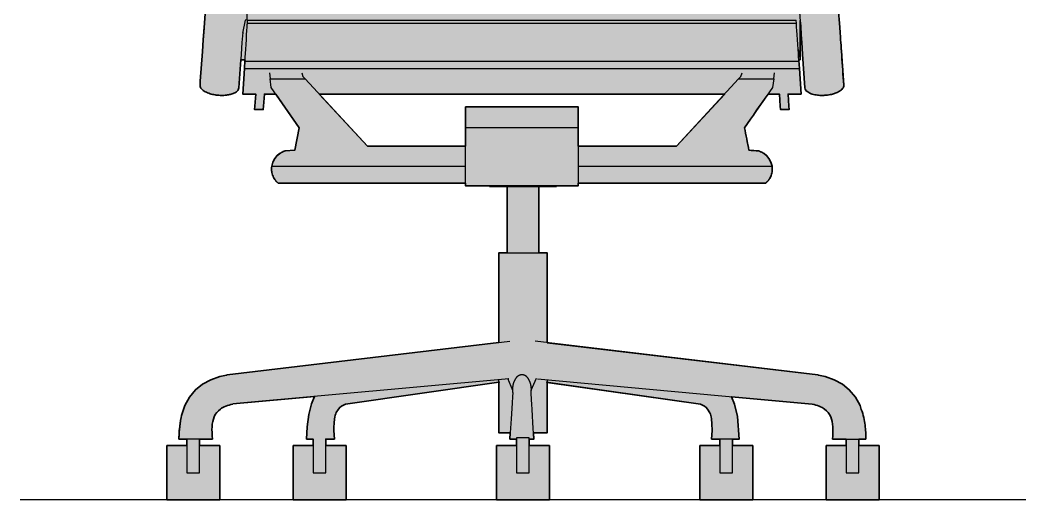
# Model space of a CAD drawing. Header units: millimetres. Extents: x 0 to 2114, y 0 to 2318.
# Drawn here: x 0 to 942, y 1303 to 1752 of the extents above; entities that cross this region are included whole.
import ezdxf

# ---------------------------------------------------------------- set-up
doc = ezdxf.new("R2010")
doc.units = ezdxf.units.MM
doc.layers.add('Blocks', color=7, linetype='Continuous')
doc.layers.add('Blocks$Fill', color=7, linetype='Continuous', true_color=0xffffff)
for name, color, linetype, lineweight, true_color in [('Blocks$Inner', 7, 'Continuous', 25, 0x007f00), ('Blocks$Outline', 7, 'Continuous', 35, 0xff3f3f), ('Groud', 7, 'Continuous', 25, 0x243775)]:
    doc.layers.add(name, color=color, linetype=linetype, lineweight=lineweight, true_color=true_color)

# ---------------------------------------------------------------- blocks, each defined once
blk = doc.blocks.new('Eames Soft Pad Office Chair Front')
at = {"layer": 'Blocks$Fill'}
h = blk.add_hatch(color=256, dxfattribs=at)
h.paths.add_polyline_path([(522.79, 296.14), (522.79, 293.69), (485.86, 293.69), (485.86, 230.98), (493.8, 230.98), (493.8, 146.98), (747.26, 116.96), (747.27, 116.96), (747.29, 116.95), (747.31, 116.95), (747.33, 116.95), (747.35, 116.94), (747.36, 116.94), (747.38, 116.93), (747.4, 116.93), (747.42, 116.92), (747.44, 116.91), (747.45, 116.9), (747.47, 116.9), (747.49, 116.89), (747.51, 116.88), (747.53, 116.87), (747.55, 116.86), (747.56, 116.85), (747.58, 116.83), (747.6, 116.82), (747.62, 116.81), (747.64, 116.79), (747.65, 116.78), (747.67, 116.77), (747.69, 116.75), (747.71, 116.73), (747.73, 116.72), (747.75, 116.7), (747.76, 116.68), (747.8, 116.64), (747.84, 116.6), (754.07, 115.4), (762.66, 112.43), (770.3, 108.22), (776.84, 102.89), (782.47, 96.18), (786.89, 88.27), (788.06, 84.49), (788.41, 83.53), (788.74, 82.58), (789.05, 81.64), (789.34, 80.69), (789.87, 78.83), (790.33, 76.98), (790.73, 75.17), (791.07, 73.38), (791.35, 71.61), (791.6, 69.88), (791.8, 68.17), (791.97, 66.48), (792.21, 63.18), (792.35, 59.96), (792.41, 56.82), (791.26, 56.82), (785.74, 56.82), (785.74, 50.8), (804.79, 50.8), (804.79, 25.4), (804.79, 0), (755.19, 0), (755.19, 25.4), (755.19, 50.8), (773.83, 50.8), (773.83, 56.82), (770.8, 56.82), (761.07, 56.82), (761.3, 59.92), (761.44, 62.89), (761.47, 64.32), (761.47, 65.72), (761.44, 67.08), (761.38, 68.41), (761.28, 69.7), (761.14, 70.95), (761.06, 71.56), (760.97, 72.17), (760.86, 72.76), (760.75, 73.35), (760.62, 73.93), (760.48, 74.5), (760.33, 75.06), (760.17, 75.61), (759.99, 76.16), (759.8, 76.7), (759.6, 77.23), (759.38, 77.75), (759.15, 78.26), (758.9, 78.77), (758.64, 79.27), (758.36, 79.76), (758.07, 80.24), (757.76, 80.72), (757.43, 81.18), (757.08, 81.64), (756.9, 81.87), (756.71, 82.09), (756.52, 82.31), (756.33, 82.53), (756.13, 82.75), (755.92, 82.96), (755.71, 83.17), (755.49, 83.38), (755.27, 83.59), (755.04, 83.8), (754.57, 84.2), (754.08, 84.59), (753.57, 84.98), (753.03, 85.35), (752.46, 85.72), (751.88, 86.07), (751.26, 86.42), (750.63, 86.75), (749.97, 87.07), (749.28, 87.38), (748.57, 87.68), (747.83, 87.96), (747.07, 88.23), (746.28, 88.49), (745.46, 88.73), (744.62, 88.96), (743.75, 89.18), (742.86, 89.38), (741.93, 89.57), (666.37, 96.48), (669.36, 89.6), (672.19, 78.1), (673.79, 56.82), (673.54, 56.82), (667.37, 56.82), (667.37, 50.8), (686.42, 50.8), (686.42, 25.4), (686.42, 0), (636.83, 0), (636.83, 25.4), (636.83, 50.8), (655.46, 50.8), (655.46, 56.82), (647.75, 56.82), (648.22, 64.74), (648.18, 71.09), (647.71, 75.83), (647.37, 77.64), (646.66, 80.22), (646.27, 81.29), (646.17, 81.5), (644.12, 84.98), (643.96, 85.17), (643.8, 85.35), (643.64, 85.54), (643.48, 85.72), (643.31, 85.9), (643.13, 86.07), (642.96, 86.25), (642.78, 86.42), (642.59, 86.58), (642.41, 86.75), (642.21, 86.91), (642.02, 87.07), (641.82, 87.23), (641.61, 87.38), (641.41, 87.53), (641.2, 87.68), (640.98, 87.82), (640.76, 87.96), (640.54, 88.1), (640.31, 88.23), (640.08, 88.36), (639.84, 88.49), (639.6, 88.61), (639.36, 88.73), (639.11, 88.85), (638.86, 88.96), (638.6, 89.07), (638.34, 89.18), (638.08, 89.28), (637.81, 89.38), (637.26, 89.57), (493.8, 109.88), (493.8, 62.71), (481, 62.71), (481.39, 56.82), (481.2, 56.82), (476.87, 56.82), (476.87, 50.8), (495.92, 50.8), (495.92, 25.4), (495.92, 0), (446.33, 0), (446.33, 25.4), (446.33, 50.8), (464.96, 50.8), (464.96, 56.82), (463.75, 56.82), (458.81, 56.82), (459.2, 62.65), (459.2, 62.71), (448.45, 62.71), (448.45, 110), (304.98, 89.57), (304.43, 89.38), (304.17, 89.28), (303.9, 89.18), (303.64, 89.07), (303.39, 88.96), (303.13, 88.85), (302.89, 88.73), (302.64, 88.61), (302.4, 88.49), (302.17, 88.36), (301.94, 88.23), (301.71, 88.1), (301.49, 87.96), (301.27, 87.82), (301.05, 87.68), (300.84, 87.53), (300.63, 87.38), (300.43, 87.23), (300.23, 87.07), (300.03, 86.91), (299.84, 86.75), (299.65, 86.58), (299.47, 86.42), (299.29, 86.25), (299.11, 86.07), (298.94, 85.9), (298.77, 85.72), (298.6, 85.54), (298.44, 85.35), (298.28, 85.17), (298.13, 84.98), (296.16, 81.72), (295.67, 80.48), (295.23, 79.08), (294.85, 77.5), (294.53, 75.76), (294.11, 71.85), (293.98, 67.98), (294.03, 64.74), (294.5, 56.82), (286.37, 56.82), (286.37, 50.8), (305.42, 50.8), (305.42, 25.4), (305.42, 0), (255.83, 0), (255.83, 25.4), (255.83, 50.8), (274.46, 50.8), (274.46, 56.82), (272.12, 56.82), (268.45, 56.82), (268.89, 68.17), (270.37, 79.87), (272.92, 89.71), (275.92, 96.67), (199.32, 89.71), (199.29, 89.57), (198.37, 89.38), (197.47, 89.18), (196.6, 88.96), (195.76, 88.73), (194.94, 88.49), (194.15, 88.23), (193.39, 87.96), (192.65, 87.68), (191.94, 87.38), (191.26, 87.07), (190.59, 86.75), (189.96, 86.42), (189.35, 86.07), (188.76, 85.72), (188.2, 85.35), (187.66, 84.98), (187.14, 84.59), (186.65, 84.2), (186.18, 83.8), (185.95, 83.59), (185.73, 83.38), (185.51, 83.17), (185.3, 82.96), (185.09, 82.75), (184.89, 82.53), (184.7, 82.31), (184.51, 82.09), (184.32, 81.87), (184.14, 81.64), (183.79, 81.18), (183.46, 80.72), (183.15, 80.24), (182.86, 79.76), (182.58, 79.27), (182.32, 78.77), (182.07, 78.26), (181.84, 77.75), (181.62, 77.23), (181.42, 76.7), (181.23, 76.16), (181.05, 75.61), (180.89, 75.06), (180.74, 74.5), (180.6, 73.93), (180.47, 73.35), (180.36, 72.76), (180.25, 72.17), (180.16, 71.56), (180.08, 70.95), (179.94, 69.7), (179.84, 68.41), (179.78, 67.08), (179.75, 65.72), (179.75, 64.32), (179.78, 62.89), (179.92, 59.92), (180.15, 56.82), (178.97, 56.82), (170.42, 56.82), (168, 56.82), (168, 50.8), (187.05, 50.8), (187.05, 25.4), (187.05, 0), (137.46, 0), (137.46, 25.4), (137.46, 50.8), (156.1, 50.8), (156.1, 56.82), (153.88, 56.82), (148.81, 56.82), (148.91, 60.94), (149.04, 63.68), (149.25, 66.48), (149.52, 69.02), (149.87, 71.61), (150.08, 72.93), (150.32, 74.27), (150.59, 75.62), (150.91, 77.07), (151.13, 78.83), (154.33, 88.27), (158.75, 96.18), (164.38, 102.89), (170.92, 108.22), (178.56, 112.43), (187.15, 115.4), (193.39, 116.6), (193.42, 116.64), (193.46, 116.68), (193.48, 116.7), (193.49, 116.72), (193.51, 116.73), (193.53, 116.75), (193.55, 116.77), (193.57, 116.78), (193.58, 116.79), (193.6, 116.81), (193.62, 116.82), (193.64, 116.83), (193.66, 116.85), (193.68, 116.86), (193.69, 116.87), (193.71, 116.88), (193.73, 116.89), (193.75, 116.9), (193.77, 116.9), (193.79, 116.91), (193.8, 116.92), (193.82, 116.93), (193.84, 116.93), (193.86, 116.94), (193.88, 116.94), (193.89, 116.95), (193.91, 116.95), (193.93, 116.95), (193.95, 116.96), (193.97, 116.96), (448.45, 147.11), (448.45, 230.98), (456.39, 230.98), (456.39, 293.69), (417.41, 293.69), (417.41, 296.14), (241.79, 296.14), (240.48, 297.41), (240.39, 297.51), (239.97, 297.96), (239.7, 298.27), (239.43, 298.61), (239.14, 298.97), (238.86, 299.35), (238.57, 299.76), (238.28, 300.2), (238, 300.66), (237.73, 301.14), (237.46, 301.64), (237.21, 302.16), (236.96, 302.7), (236.85, 302.98), (236.73, 303.26), (236.62, 303.55), (236.52, 303.85), (236.42, 304.15), (236.32, 304.46), (236.23, 304.77), (236.14, 305.08), (236.06, 305.4), (235.98, 305.73), (235.91, 306.05), (235.85, 306.39), (235.79, 306.72), (235.74, 307.06), (235.69, 307.4), (235.65, 307.75), (235.62, 308.1), (235.59, 308.45), (235.57, 308.81), (235.56, 309.16), (235.56, 309.53), (235.56, 309.89), (235.57, 310.26), (235.59, 310.63), (235.62, 311.01), (235.65, 311.38), (235.7, 311.76), (235.75, 312.14), (236.8, 316.02), (238.68, 319.51), (239.9, 320.99), (240.84, 322.07), (241.18, 322.35), (241.38, 322.57), (241.89, 322.93), (243.11, 323.93), (243.5, 324.2), (243.91, 324.45), (243.91, 324.45), (243.91, 324.45), (243.91, 324.45), (243.91, 324.45), (243.91, 324.45), (243.91, 324.45), (243.91, 324.45), (243.91, 324.45), (243.91, 324.45), (243.91, 324.45), (243.91, 324.45), (243.91, 324.45), (243.91, 324.45), (243.91, 324.45), (243.91, 324.45), (243.91, 324.45), (243.91, 324.45), (243.91, 324.45), (243.91, 324.45), (243.91, 324.45), (243.91, 324.45), (243.91, 324.45), (243.91, 324.45), (243.91, 324.45), (243.91, 324.45), (243.91, 324.45), (243.91, 324.45), (243.91, 324.45), (243.91, 324.45), (243.91, 324.45), (243.91, 324.45), (243.91, 324.45), (243.91, 324.45), (243.91, 324.45), (243.91, 324.45), (243.91, 324.45), (243.91, 324.45), (243.91, 324.45), (244.12, 324.57), (244.39, 324.73), (244.75, 324.93), (245.15, 325.14), (245.63, 325.37), (246.07, 325.57), (246.53, 325.76), (246.98, 325.94), (247.45, 326.1), (247.92, 326.25), (248.4, 326.39), (257.44, 327.18), (261.53, 348.18), (239.46, 379.69), (228.86, 379.69), (228.02, 368.32), (227.79, 365.16), (219.72, 365.16), (219.93, 368.32), (220.69, 379.69), (208.62, 379.69), (210.18, 403.69), (210.71, 411.75), (206.73, 411.74), (204.89, 385.41), (204.88, 385.3), (204.87, 385.19), (204.85, 385.08), (204.83, 384.97), (204.81, 384.86), (204.78, 384.76), (204.76, 384.65), (204.73, 384.55), (204.69, 384.44), (204.65, 384.34), (204.62, 384.24), (204.57, 384.14), (204.53, 384.04), (204.48, 383.94), (204.43, 383.85), (204.38, 383.75), (204.33, 383.65), (204.27, 383.56), (204.21, 383.47), (204.15, 383.38), (204.09, 383.29), (204.02, 383.2), (203.96, 383.11), (203.89, 383.02), (203.82, 382.94), (203.74, 382.85), (203.67, 382.77), (203.59, 382.68), (203.44, 382.52), (203.27, 382.36), (203.1, 382.21), (202.93, 382.06), (202.75, 381.91), (202.57, 381.77), (202.38, 381.64), (202.19, 381.51), (202, 381.38), (201.81, 381.26), (201.62, 381.14), (201.42, 381.03), (201.23, 380.92), (201.03, 380.82), (200.64, 380.62), (200.25, 380.44), (199.85, 380.27), (199.44, 380.1), (199.04, 379.95), (198.62, 379.81), (198.19, 379.67), (197.76, 379.54), (197.32, 379.42), (196.88, 379.3), (196.01, 379.1), (195.14, 378.93), (194.26, 378.78), (193.38, 378.67), (192.18, 378.54), (190.97, 378.46), (189.77, 378.41), (188.56, 378.41), (187.35, 378.44), (186.14, 378.5), (184.94, 378.61), (183.75, 378.74), (182.58, 378.91), (181.42, 379.12), (180.26, 379.36), (179.09, 379.65), (178.51, 379.81), (177.92, 379.98), (177.33, 380.17), (176.75, 380.37), (176.16, 380.58), (175.59, 380.81), (175.02, 381.05), (174.47, 381.3), (173.93, 381.56), (173.41, 381.83), (172.9, 382.11), (172.41, 382.41), (172.16, 382.57), (171.92, 382.73), (171.68, 382.9), (171.45, 383.08), (171.21, 383.26), (170.99, 383.44), (170.76, 383.64), (170.54, 383.84), (170.32, 384.05), (170.11, 384.27), (170.01, 384.39), (169.91, 384.5), (169.81, 384.61), (169.71, 384.73), (169.62, 384.85), (169.53, 384.97), (169.44, 385.09), (169.36, 385.21), (169.28, 385.34), (169.2, 385.46), (169.13, 385.59), (169.06, 385.72), (169, 385.85), (168.93, 385.98), (168.88, 386.12), (168.82, 386.25), (168.77, 386.39), (168.73, 386.52), (168.69, 386.66), (168.65, 386.8), (168.64, 386.87), (168.62, 386.94), (168.61, 387.01), (168.6, 387.08), (168.59, 387.15), (168.58, 387.22), (168.57, 387.29), (168.56, 387.37), (168.56, 387.44), (168.55, 387.51), (168.55, 387.58), (168.55, 387.66), (168.55, 387.73), (168.55, 387.8), (168.55, 387.88), (168.56, 387.95), (168.82, 391.71), (184.74, 619.31), (184.74, 619.32), (184.74, 619.33), (184.74, 619.33), (184.74, 619.33), (184.74, 619.33), (184.74, 619.33), (184.74, 619.33), (184.74, 619.33), (184.74, 619.33), (186.06, 638.22), (186.81, 649.02), (186.81, 664.73), (186.81, 664.83), (186.82, 664.93), (186.82, 665.03), (186.83, 665.12), (186.84, 665.23), (186.86, 665.33), (186.88, 665.43), (186.9, 665.53), (186.92, 665.63), (186.95, 665.73), (186.98, 665.84), (187.01, 665.94), (187.04, 666.04), (187.08, 666.14), (187.12, 666.24), (187.17, 666.34), (187.22, 666.44), (187.27, 666.54), (187.32, 666.64), (187.38, 666.73), (187.44, 666.83), (187.5, 666.92), (187.57, 667.01), (187.64, 667.1), (187.71, 667.19), (187.79, 667.27), (187.86, 667.36), (187.94, 667.44), (188.02, 667.52), (188.11, 667.59), (188.19, 667.67), (188.28, 667.74), (188.78, 668.11), (189.28, 668.47), (189.79, 668.81), (190.3, 669.15), (190.82, 669.47), (191.35, 669.78), (191.88, 670.08), (192.42, 670.37), (192.96, 670.64), (193.5, 670.9), (194.05, 671.15), (194.6, 671.39), (195.15, 671.61), (195.71, 671.83), (196.26, 672.03), (196.82, 672.21), (197.38, 672.39), (197.94, 672.55), (198.5, 672.7), (199.06, 672.84), (199.62, 672.96), (200.18, 673.08), (200.74, 673.18), (201.29, 673.27), (201.85, 673.35), (202.4, 673.42), (202.95, 673.48), (203.5, 673.52), (204.04, 673.56), (204.58, 673.58), (205.12, 673.6), (205.65, 673.6), (206.19, 673.6), (206.74, 673.58), (207.29, 673.56), (207.84, 673.52), (208.4, 673.47), (208.96, 673.41), (209.52, 673.34), (210.09, 673.26), (210.66, 673.16), (211.22, 673.06), (211.79, 672.94), (212.36, 672.81), (212.93, 672.66), (213.51, 672.51), (214.08, 672.34), (214.65, 672.16), (215.21, 671.96), (215.78, 671.75), (216.35, 671.53), (216.91, 671.3), (217.47, 671.05), (218.03, 670.79), (218.58, 670.52), (219.13, 670.24), (219.67, 669.94), (220.21, 669.63), (220.74, 669.31), (221.27, 668.97), (221.79, 668.62), (222.31, 668.26), (222.81, 667.89), (223.31, 667.51), (223.39, 667.44), (223.46, 667.36), (223.53, 667.29), (223.6, 667.21), (223.66, 667.13), (223.72, 667.05), (223.79, 666.97), (223.84, 666.89), (223.9, 666.8), (223.95, 666.72), (224.01, 666.63), (224.06, 666.54), (224.1, 666.46), (224.15, 666.37), (224.19, 666.28), (224.23, 666.19), (224.26, 666.09), (224.3, 666), (224.33, 665.91), (224.36, 665.82), (224.38, 665.73), (224.41, 665.63), (224.43, 665.54), (224.45, 665.45), (224.46, 665.36), (224.48, 665.27), (224.49, 665.18), (224.5, 665.09), (224.51, 665), (224.51, 664.91), (224.51, 664.82), (224.52, 664.73), (224.52, 637.75), (224.51, 637.64), (224.51, 637.54), (224.5, 637.47), (224.5, 637.41), (224.49, 637.35), (224.48, 637.28), (224.47, 637.22), (224.45, 637.16), (224.43, 637.09), (224.41, 637.03), (224.39, 636.96), (224.37, 636.9), (224.34, 636.84), (224.32, 636.81), (224.31, 636.78), (224.29, 636.75), (224.28, 636.71), (224.26, 636.68), (224.24, 636.65), (224.23, 636.62), (224.21, 636.59), (224.19, 636.56), (224.17, 636.53), (224.15, 636.51), (224.13, 636.48), (224.11, 636.45), (224.08, 636.42), (224.06, 636.39), (224.04, 636.37), (224.02, 636.34), (223.99, 636.31), (223.97, 636.29), (223.94, 636.26), (223.92, 636.24), (223.89, 636.21), (223.87, 636.19), (223.84, 636.16), (223.81, 636.14), (223.78, 636.12), (223.76, 636.1), (223.73, 636.07), (223.7, 636.05), (223.67, 636.03), (223.64, 636.01), (223.61, 635.99), (223.58, 635.97), (223.55, 635.96), (223.52, 635.94), (223.49, 635.92), (223.46, 635.9), (223.43, 635.89), (223.37, 635.86), (223.31, 635.83), (223.3, 635.82), (223.29, 635.82), (223.27, 635.82), (223.26, 635.81), (223.25, 635.81), (223.24, 635.81), (223.23, 635.8), (223.22, 635.8), (223.21, 635.8), (223.2, 635.8), (223.19, 635.8), (223.18, 635.8), (223.17, 635.8), (223.16, 635.8), (223.15, 635.79), (223.14, 635.79), (223.13, 635.79), (223.12, 635.8), (223.11, 635.8), (223.1, 635.8), (223.09, 635.8), (223.08, 635.8), (223.07, 635.8), (223.06, 635.8), (223.05, 635.8), (223.04, 635.81), (223.04, 635.81), (223.03, 635.81), (223.02, 635.81), (223.01, 635.82), (223, 635.82), (222.99, 635.82), (222.98, 635.83), (222.97, 635.83), (222.96, 635.84), (222.95, 635.84), (222.94, 635.85), (222.93, 635.85), (222.92, 635.86), (222.91, 635.86), (222.9, 635.87), (222.89, 635.87), (222.89, 635.88), (222.88, 635.89), (222.87, 635.89), (222.86, 635.9), (222.85, 635.91), (222.84, 635.92), (222.84, 635.92), (222.83, 635.93), (222.82, 635.94), (222.82, 635.95), (222.81, 635.96), (222.8, 635.97), (222.8, 635.97), (222.79, 635.98), (222.78, 635.99), (222.78, 636), (222.77, 636.01), (222.77, 636.02), (222.76, 636.03), (222.76, 636.04), (222.75, 636.05), (222.75, 636.06), (222.75, 636.07), (222.74, 636.08), (222.74, 636.09), (222.74, 636.1), (222.74, 636.11), (222.73, 636.12), (222.73, 636.13), (222.73, 636.14), (222.73, 636.15), (222.73, 636.15), (222.72, 636.16), (222.72, 636.17), (222.72, 636.18), (222.72, 636.19), (222.72, 636.2), (222.72, 636.21), (222.72, 640.42), (222.39, 635.68), (212.9, 499.96), (212.92, 499.96), (215.36, 500), (216.45, 500.02), (217.67, 518.83), (219.18, 542.03), (233.78, 766.73), (236.22, 804.23), (248.94, 999.89), (249.27, 1004.93), (249.94, 1015.21), (690.26, 1015.21), (690.33, 1014.14), (691.26, 999.89), (692.53, 980.35), (706.41, 766.73), (709.57, 718.21), (722.53, 518.83), (723.9, 497.74), (729.45, 469.21), (719.13, 616.79), (717.47, 640.42), (717.47, 636.21), (717.47, 636.2), (717.47, 636.19), (717.47, 636.18), (717.47, 636.17), (717.47, 636.16), (717.47, 636.15), (717.47, 636.15), (717.47, 636.14), (717.47, 636.13), (717.46, 636.12), (717.46, 636.11), (717.46, 636.1), (717.46, 636.09), (717.45, 636.08), (717.45, 636.07), (717.45, 636.06), (717.44, 636.05), (717.44, 636.04), (717.43, 636.03), (717.43, 636.02), (717.42, 636.01), (717.42, 636), (717.41, 635.99), (717.41, 635.98), (717.4, 635.97), (717.39, 635.97), (717.39, 635.96), (717.38, 635.95), (717.37, 635.94), (717.37, 635.93), (717.36, 635.92), (717.35, 635.92), (717.34, 635.91), (717.34, 635.9), (717.33, 635.89), (717.32, 635.89), (717.31, 635.88), (717.3, 635.87), (717.29, 635.87), (717.28, 635.86), (717.28, 635.86), (717.27, 635.85), (717.26, 635.85), (717.25, 635.84), (717.24, 635.84), (717.23, 635.83), (717.22, 635.83), (717.21, 635.82), (717.2, 635.82), (717.19, 635.82), (717.18, 635.81), (717.17, 635.81), (717.16, 635.81), (717.15, 635.81), (717.14, 635.8), (717.13, 635.8), (717.12, 635.8), (717.11, 635.8), (717.1, 635.8), (717.09, 635.8), (717.08, 635.8), (717.07, 635.8), (717.06, 635.79), (717.06, 635.79), (717.05, 635.79), (717.04, 635.8), (717.03, 635.8), (717.02, 635.8), (717, 635.8), (716.99, 635.8), (716.98, 635.8), (716.97, 635.8), (716.96, 635.8), (716.95, 635.81), (716.94, 635.81), (716.93, 635.81), (716.92, 635.82), (716.91, 635.82), (716.9, 635.82), (716.89, 635.83), (716.83, 635.86), (716.76, 635.89), (716.73, 635.9), (716.7, 635.92), (716.67, 635.94), (716.64, 635.96), (716.61, 635.97), (716.58, 635.99), (716.55, 636.01), (716.52, 636.03), (716.5, 636.05), (716.47, 636.07), (716.44, 636.1), (716.41, 636.12), (716.38, 636.14), (716.36, 636.16), (716.33, 636.19), (716.3, 636.21), (716.28, 636.24), (716.25, 636.26), (716.23, 636.29), (716.2, 636.31), (716.18, 636.34), (716.16, 636.37), (716.13, 636.39), (716.11, 636.42), (716.09, 636.45), (716.07, 636.48), (716.05, 636.51), (716.03, 636.53), (716.01, 636.56), (715.99, 636.59), (715.97, 636.62), (715.95, 636.65), (715.94, 636.68), (715.92, 636.71), (715.9, 636.75), (715.89, 636.78), (715.87, 636.81), (715.86, 636.84), (715.83, 636.9), (715.81, 636.96), (715.78, 637.03), (715.76, 637.09), (715.75, 637.16), (715.73, 637.22), (715.72, 637.28), (715.71, 637.35), (715.7, 637.41), (715.69, 637.47), (715.69, 637.54), (715.68, 637.64), (715.68, 637.75), (715.68, 664.73), (715.68, 664.82), (715.69, 664.91), (715.69, 665), (715.7, 665.09), (715.71, 665.18), (715.72, 665.27), (715.73, 665.36), (715.75, 665.45), (715.77, 665.54), (715.79, 665.63), (715.81, 665.73), (715.84, 665.82), (715.87, 665.91), (715.9, 666), (715.93, 666.09), (715.97, 666.19), (716.01, 666.28), (716.05, 666.37), (716.09, 666.46), (716.14, 666.54), (716.19, 666.63), (716.24, 666.72), (716.3, 666.8), (716.35, 666.89), (716.41, 666.97), (716.47, 667.05), (716.54, 667.13), (716.6, 667.21), (716.67, 667.29), (716.74, 667.36), (716.81, 667.44), (716.88, 667.51), (717.38, 667.89), (717.89, 668.26), (718.4, 668.62), (718.93, 668.97), (719.45, 669.31), (719.99, 669.63), (720.53, 669.94), (721.07, 670.24), (721.62, 670.52), (722.17, 670.79), (722.73, 671.05), (723.29, 671.3), (723.85, 671.53), (724.41, 671.75), (724.98, 671.96), (725.55, 672.16), (726.12, 672.34), (726.69, 672.51), (727.26, 672.66), (727.83, 672.81), (728.4, 672.94), (728.97, 673.06), (729.54, 673.16), (730.11, 673.26), (730.67, 673.34), (731.24, 673.41), (731.8, 673.47), (732.35, 673.52), (732.91, 673.56), (733.46, 673.58), (734, 673.6), (734.55, 673.6), (735.08, 673.6), (735.62, 673.58), (736.16, 673.56), (736.7, 673.52), (737.25, 673.48), (737.8, 673.42), (738.35, 673.35), (738.9, 673.27), (739.46, 673.18), (740.02, 673.08), (740.57, 672.96), (741.13, 672.84), (741.69, 672.7), (742.25, 672.55), (742.81, 672.39), (743.37, 672.21), (743.93, 672.03), (744.49, 671.83), (745.04, 671.61), (745.6, 671.39), (746.15, 671.15), (746.7, 670.9), (747.24, 670.64), (747.78, 670.37), (748.32, 670.08), (748.85, 669.78), (749.37, 669.47), (749.89, 669.15), (750.41, 668.81), (750.92, 668.47), (751.42, 668.11), (751.91, 667.74), (752, 667.67), (752.09, 667.59), (752.17, 667.52), (752.25, 667.44), (752.33, 667.36), (752.41, 667.27), (752.49, 667.19), (752.56, 667.1), (752.63, 667.01), (752.69, 666.92), (752.76, 666.83), (752.82, 666.73), (752.87, 666.64), (752.93, 666.54), (752.98, 666.44), (753.03, 666.34), (753.07, 666.24), (753.11, 666.14), (753.15, 666.04), (753.19, 665.94), (753.22, 665.84), (753.25, 665.73), (753.28, 665.63), (753.3, 665.53), (753.32, 665.43), (753.34, 665.33), (753.35, 665.23), (753.36, 665.12), (753.37, 665.03), (753.38, 664.93), (753.38, 664.83), (753.38, 664.73), (753.38, 649.02), (754.14, 638.22), (771.64, 387.95), (771.65, 387.84), (771.65, 387.73), (771.65, 387.62), (771.64, 387.51), (771.64, 387.4), (771.63, 387.29), (771.61, 387.18), (771.6, 387.07), (771.58, 386.97), (771.56, 386.86), (771.53, 386.75), (771.5, 386.65), (771.47, 386.54), (771.44, 386.44), (771.41, 386.34), (771.37, 386.24), (771.33, 386.13), (771.28, 386.03), (771.24, 385.93), (771.19, 385.83), (771.14, 385.74), (771.09, 385.64), (771.04, 385.54), (770.98, 385.45), (770.92, 385.35), (770.86, 385.26), (770.8, 385.16), (770.74, 385.07), (770.6, 384.89), (770.46, 384.71), (770.32, 384.53), (770.17, 384.36), (770.01, 384.19), (769.85, 384.03), (769.68, 383.87), (769.51, 383.71), (769.34, 383.56), (769.17, 383.41), (769, 383.27), (768.82, 383.13), (768.64, 383), (768.46, 382.87), (768.1, 382.62), (767.73, 382.38), (767.36, 382.15), (766.99, 381.94), (766.6, 381.73), (766.21, 381.53), (765.81, 381.33), (765.4, 381.14), (764.98, 380.96), (764.56, 380.79), (763.72, 380.47), (762.88, 380.17), (762.04, 379.91), (761.18, 379.67), (760.01, 379.38), (758.83, 379.13), (757.64, 378.92), (756.44, 378.74), (755.24, 378.6), (754.04, 378.5), (752.83, 378.44), (751.64, 378.41), (750.46, 378.41), (749.28, 378.45), (748.09, 378.53), (746.9, 378.66), (746.3, 378.73), (745.69, 378.82), (745.08, 378.93), (744.47, 379.04), (743.87, 379.17), (743.26, 379.32), (742.67, 379.47), (742.09, 379.64), (741.52, 379.83), (740.97, 380.02), (740.43, 380.23), (739.89, 380.46), (739.63, 380.59), (739.37, 380.71), (739.11, 380.85), (738.85, 380.99), (738.59, 381.13), (738.34, 381.29), (738.09, 381.45), (737.84, 381.62), (737.6, 381.8), (737.36, 381.98), (737.24, 382.08), (737.12, 382.18), (737.01, 382.28), (736.9, 382.38), (736.79, 382.49), (736.69, 382.59), (736.58, 382.7), (736.48, 382.81), (736.39, 382.92), (736.3, 383.04), (736.21, 383.15), (736.12, 383.27), (736.04, 383.39), (735.96, 383.51), (735.88, 383.64), (735.81, 383.76), (735.74, 383.89), (735.68, 384.02), (735.62, 384.15), (735.56, 384.28), (735.54, 384.35), (735.51, 384.42), (735.49, 384.49), (735.47, 384.55), (735.45, 384.62), (735.43, 384.69), (735.41, 384.76), (735.39, 384.83), (735.38, 384.9), (735.36, 384.97), (735.35, 385.05), (735.34, 385.12), (735.33, 385.19), (735.32, 385.26), (735.31, 385.34), (735.31, 385.41), (733.09, 417.08), (730.9, 448.43), (730.89, 411.97), (730.89, 411.96), (730.89, 411.95), (730.89, 411.94), (730.89, 411.94), (730.89, 411.93), (730.89, 411.92), (730.89, 411.91), (730.88, 411.9), (730.88, 411.89), (730.88, 411.89), (730.88, 411.88), (730.87, 411.87), (730.87, 411.87), (730.87, 411.87), (730.87, 411.86), (730.87, 411.86), (730.86, 411.85), (730.86, 411.85), (730.86, 411.85), (730.86, 411.84), (730.85, 411.83), (730.85, 411.83), (730.84, 411.82), (730.84, 411.81), (730.83, 411.81), (730.82, 411.8), (730.82, 411.79), (730.81, 411.79), (730.8, 411.78), (730.8, 411.77), (730.79, 411.77), (730.78, 411.76), (730.77, 411.75), (730.76, 411.75), (730.76, 411.74), (730.75, 411.73), (729.49, 411.73), (729.53, 411.16), (731.57, 379.69), (719.51, 379.69), (720.26, 368.32), (720.47, 365.16), (712.41, 365.16), (712.18, 368.32), (711.34, 379.69), (700.73, 379.69), (678.67, 348.18), (682.75, 327.18), (691.8, 326.39), (692.28, 326.25), (692.75, 326.1), (693.21, 325.94), (693.67, 325.76), (694.11, 325.58), (694.65, 325.34), (695.05, 325.14), (695.53, 324.89), (695.81, 324.73), (696.08, 324.57), (696.29, 324.45), (696.29, 324.45), (696.29, 324.45), (696.29, 324.45), (696.29, 324.45), (696.29, 324.45), (696.29, 324.45), (696.29, 324.45), (696.29, 324.45), (696.29, 324.45), (696.29, 324.45), (696.29, 324.45), (696.29, 324.45), (696.29, 324.45), (696.29, 324.45), (696.29, 324.45), (696.29, 324.45), (696.29, 324.45), (696.29, 324.45), (696.29, 324.45), (696.29, 324.45), (696.29, 324.45), (696.29, 324.45), (696.29, 324.45), (696.29, 324.45), (696.29, 324.45), (696.29, 324.45), (696.29, 324.45), (696.29, 324.45), (696.29, 324.45), (696.29, 324.45), (696.29, 324.45), (696.29, 324.45), (696.29, 324.45), (696.29, 324.45), (696.29, 324.45), (696.29, 324.45), (696.29, 324.45), (696.29, 324.45), (696.29, 324.45), (696.29, 324.45), (696.29, 324.45), (696.29, 324.45), (696.29, 324.45), (696.69, 324.19), (697.09, 323.93), (698.31, 322.93), (698.82, 322.57), (699.01, 322.35), (699.35, 322.07), (700.3, 320.99), (701.52, 319.51), (703.4, 316.02), (704.45, 312.14), (704.5, 311.8), (704.54, 311.46), (704.57, 311.13), (704.6, 310.79), (704.62, 310.46), (704.63, 310.13), (704.64, 309.8), (704.64, 309.48), (704.63, 309.15), (704.62, 308.83), (704.61, 308.51), (704.59, 308.2), (704.56, 307.88), (704.53, 307.57), (704.49, 307.26), (704.44, 306.95), (704.39, 306.65), (704.34, 306.35), (704.22, 305.76), (704.08, 305.18), (703.92, 304.61), (703.75, 304.06), (703.56, 303.53), (703.36, 303.01), (703.15, 302.51), (702.93, 302.03), (702.7, 301.57), (702.46, 301.12), (702.21, 300.69), (701.96, 300.28), (701.71, 299.89), (701.46, 299.51), (701.2, 299.16), (700.94, 298.83), (700.69, 298.5), (700.43, 298.2), (700.18, 297.91), (699.93, 297.64), (699.7, 297.4), (699.28, 296.98), (698.92, 296.65), (698.63, 296.39), (698.34, 296.14)], flags=0)
h.paths.add_polyline_path([(660.07, 379.69), (280.13, 379.69), (325.41, 330.94), (417.41, 330.94), (417.41, 348.18), (417.41, 367.75), (522.79, 367.75), (522.79, 348.18), (522.79, 330.94), (614.79, 330.94)], flags=0)
at = {"layer": 'Blocks$Inner'}
for p, q in [((212.93, 445.94), (727.27, 445.94)), ((730.9, 448.43), (730.89, 411.97)), ((728.86, 421.44), (730.75, 411.73)), ((210.18, 403.69), (210.67, 411.16)), ((729.6, 410.09), (210.6, 410.09)), ((730.75, 411.73), (729.49, 411.73)), ((168.82, 391.71), (168.56, 387.95)), ((204.89, 385.41), (205.15, 389.17)), ((735.31, 385.41), (735.04, 389.17)), ((771.38, 391.71), (771.64, 387.95)), ((280.13, 379.69), (660.07, 379.69)), ((238.67, 319.51), (240.61, 321.85)), ((242.93, 323.81), (244.12, 324.57)), ((245.55, 325.34), (248.4, 326.39)), ((694.65, 325.34), (691.8, 326.39)), ((696.08, 324.57), (697.27, 323.81)), ((699.58, 321.85), (701.52, 319.51)), ((235.75, 312.14), (417.41, 312.14)), ((522.79, 312.14), (704.45, 312.14)), ((417.41, 296.14), (241.79, 296.14)), ((456.39, 230.98), (456.39, 293.22)), ((485.86, 293.22), (485.86, 230.98)), ((698.34, 296.14), (522.79, 296.14)), ((457.75, 113.2), (199.32, 89.71)), ((456.54, 113.79), (461.37, 102.61)), ((478.82, 102.61), (483.65, 113.79)), ((484.57, 113.1), (741.93, 89.57)), ((449.56, 110.16), (304.98, 89.57)), ((637.26, 89.57), (492.79, 110.02)), ((646.17, 81.5), (644.12, 84.98)), ((149.96, 56.82), (148.81, 56.82)), ((178.97, 56.82), (180.15, 56.82)), ((765.61, 56.82), (764.27, 56.82)), ((791.26, 56.82), (792.41, 56.82))]:
    blk.add_line(p, q, dxfattribs=at)
for points in [[(172.03, 437.63), (172.6, 445.83), (184.74, 619.33), (186.06, 638.22), (187.13, 653.56), (187.76, 662.63), (187.85, 663.82), (187.46, 658.34)], [(731.83, 435.09), (731.26, 443.29), (719.13, 616.79)], [(768.17, 437.63), (767.59, 445.83), (755.46, 619.33)], [(212.49, 499.92), (212.49, 449.07), (212.2, 449.07), (210.76, 448.82), (208.4, 436.68)], [(168.56, 387.95), (170.77, 419.62), (171.53, 430.54), (172.6, 445.83)], [(206.73, 411.74), (210.71, 411.75), (210.87, 414.21), (211.09, 417.59), (211.35, 421.65), (211.64, 426.14), (211.94, 430.75), (212.23, 435.18), (212.49, 439.14), (212.7, 442.35), (212.84, 444.62), (212.92, 445.79), (213.12, 448.81), (727.08, 448.8)], [(729.59, 410.15), (729.58, 410.37), (729.49, 411.75), (729.33, 414.21), (729.11, 417.59), (728.84, 421.65), (728.55, 426.14), (728.25, 430.75), (727.97, 435.18), (727.71, 439.14), (727.5, 442.35), (727.35, 444.62), (727.28, 445.8), (727.09, 448.72)], [(735.31, 385.41), (733.09, 417.08), (732.33, 428), (731.26, 443.29)], [(767.59, 445.83), (768.66, 430.54), (769.43, 419.62), (771.64, 387.95)], [(208.52, 437.3), (207.87, 428), (207.1, 417.08), (204.89, 385.41)], [(210.6, 410.15), (210.62, 410.37), (210.71, 411.75)], [(729.53, 411.16), (730.01, 403.69), (731.57, 379.69), (719.51, 379.69), (720.26, 368.32), (720.47, 365.16), (712.41, 365.16), (712.18, 368.32), (711.34, 379.69), (700.73, 379.69)], [(239.46, 379.69), (228.86, 379.69), (228.02, 368.32), (227.79, 365.16), (219.72, 365.16), (219.93, 368.32), (220.69, 379.69), (208.62, 379.69), (210.18, 403.69), (730.01, 403.69)], [(233.51, 399.53), (234.22, 393.79), (267.04, 393.79), (325.41, 330.94), (417.41, 330.94)], [(263.84, 399.53), (264.91, 396.08), (267.04, 393.79)], [(522.79, 330.94), (614.79, 330.94), (673.15, 393.79), (675.28, 396.08), (676.36, 399.53)], [(673.15, 393.79), (705.98, 393.79), (706.68, 399.53)], [(248.4, 326.39), (257.44, 327.18), (261.53, 348.18), (235.21, 385.76), (234.22, 393.79)], [(705.98, 393.79), (704.98, 385.76), (678.67, 348.18), (682.75, 327.18), (691.8, 326.39)], [(522.79, 348.18), (522.79, 293.69), (417.41, 293.69), (417.41, 348.18)], [(235.75, 312.14), (236.8, 316.02), (238.71, 319.56), (241.38, 322.57), (244.66, 324.89), (248.4, 326.39), (245.65, 325.38), (243.11, 323.93), (240.84, 322.07), (238.92, 319.86)], [(701.27, 319.86), (699.35, 322.07), (697.09, 323.93), (694.55, 325.38), (691.8, 326.39), (695.53, 324.89), (698.82, 322.57), (701.49, 319.56), (703.4, 316.02), (704.45, 312.14)], [(439.72, 293.22), (471.12, 293.22), (502.53, 293.22)], [(448.45, 147.11), (448.45, 230.98), (471.12, 230.98), (493.8, 230.98), (493.8, 146.98)], [(193.97, 116.96), (458.78, 148.33)], [(747.26, 116.96), (482.44, 148.33)], [(148.91, 60.94), (151.13, 78.83), (154.33, 88.27), (158.75, 96.18), (164.38, 102.89), (170.92, 108.22), (178.56, 112.43), (187.15, 115.4), (193.39, 116.6)], [(788.06, 84.49), (786.89, 88.27), (782.47, 96.18), (776.84, 102.89), (770.3, 108.22), (762.66, 112.43), (754.07, 115.4), (747.84, 116.6)], [(459.42, 62.71), (448.45, 62.71), (448.45, 112.36)], [(493.8, 112.26), (493.8, 62.71), (480.93, 62.71)], [(275.92, 96.67), (272.92, 89.71), (270.37, 79.87), (268.89, 68.17), (268.45, 56.82), (268.71, 56.82)], [(461.48, 100.3), (461.23, 96.42), (460.89, 90.7), (460.59, 85.33), (460.03, 75.71), (459.2, 62.65), (458.81, 56.82), (458.99, 56.82), (459.89, 56.82), (461.51, 56.82), (463.75, 56.82), (464.96, 56.82)], [(476.87, 56.82), (478.69, 56.82), (480.31, 56.82), (481.2, 56.82), (481.39, 56.82), (480.36, 72.51), (479.98, 78.76), (479.66, 84.43), (479.37, 89.44), (479.13, 93.71), (478.72, 100.26), (478.72, 100.32)], [(666.28, 96.67), (669.36, 89.6), (672.19, 78.1), (673.79, 56.82), (673.54, 56.82)], [(298.13, 84.98), (296.16, 81.72), (295.67, 80.48), (295.23, 79.08), (294.85, 77.5), (294.53, 75.76), (294.11, 71.85), (293.98, 67.98), (294.03, 64.74), (294.5, 56.82), (286.11, 56.82)], [(673.8, 56.82), (673.29, 56.82), (672.05, 56.82), (670.12, 56.82), (667.62, 56.82), (656.14, 56.82), (647.75, 56.82), (648.22, 64.74), (648.18, 71.09), (647.71, 75.83), (647.37, 77.64), (646.66, 80.22), (646.27, 81.29), (646.08, 81.72)], [(180.15, 56.82), (170.42, 56.82), (167.35, 56.82), (163.99, 56.82), (160.52, 56.82), (157.1, 56.82), (153.88, 56.82), (151.02, 56.82), (148.81, 56.82)], [(156.1, 56.82), (156.1, 25.4), (168, 25.4), (168, 56.82)], [(268.45, 56.82), (268.95, 56.82), (270.2, 56.82), (272.12, 56.82), (274.46, 56.82), (274.46, 25.4), (286.37, 25.4), (286.37, 56.82)], [(655.46, 56.82), (655.46, 25.4), (667.37, 25.4), (667.37, 56.82)], [(761.07, 56.82), (770.8, 56.82), (773.87, 56.82), (777.23, 56.82), (780.7, 56.82), (784.12, 56.82), (787.34, 56.82), (790.2, 56.82), (792.41, 56.82)], [(773.83, 56.82), (773.83, 25.4), (785.74, 25.4), (785.74, 56.82)], [(168, 50.8), (187.05, 50.8), (187.05, 25.4), (187.05, 0), (137.46, 0), (137.46, 25.4), (137.46, 50.8), (156.1, 50.8)], [(286.37, 50.8), (305.42, 50.8), (305.42, 25.4), (305.42, 0), (255.83, 0), (255.83, 25.4), (255.83, 50.8), (274.46, 50.8)], [(476.87, 50.8), (495.92, 50.8), (495.92, 25.4), (495.92, 0), (446.33, 0), (446.33, 25.4), (446.33, 50.8), (464.96, 50.8)], [(667.37, 50.8), (686.42, 50.8), (686.42, 25.4), (686.42, 0), (636.83, 0), (636.83, 25.4), (636.83, 50.8), (655.46, 50.8)], [(785.74, 50.8), (804.79, 50.8), (804.79, 25.4), (804.79, 0), (755.19, 0), (755.19, 25.4), (755.19, 50.8), (773.83, 50.8)]]:
    blk.add_lwpolyline(points, dxfattribs=at)
for points in [[(522.79, 348.18), (417.41, 348.18), (417.41, 367.75), (522.79, 367.75)], [(464.96, 58.14), (464.96, 25.4), (476.87, 25.4), (476.87, 58.14)]]:
    blk.add_lwpolyline(points, close=True, dxfattribs=at)
for points in [[(730.89, 411.97), (730.89, 411.87), (730.85, 411.8), (730.75, 411.73)], [(276.11, 96.88), (276.07, 96.82), (276.04, 96.75), (276.01, 96.68)], [(666.28, 96.58), (666.24, 96.65), (666.21, 96.72), (666.18, 96.79)], [(199.29, 89.57), (194.29, 88.62), (186.65, 85.39), (181.23, 78.07), (179.47, 68.81), (179.79, 61.04), (180.15, 56.82)], [(199.32, 89.71), (199.31, 89.66), (199.3, 89.61), (199.29, 89.57)], [(304.98, 89.57), (302.01, 88.62), (299.76, 87), (298.13, 84.98)], [(644.12, 84.98), (642.49, 87), (640.24, 88.62), (637.26, 89.57)], [(741.93, 89.57), (746.93, 88.62), (754.57, 85.39), (759.99, 78.07), (761.75, 68.81), (761.43, 61.04), (761.07, 56.82)], [(792.41, 56.82), (792.39, 58.89), (792.27, 63.12), (791.7, 69.81), (790.5, 76.91), (789.03, 81.94), (788.06, 84.49)]]:
    blk.add_open_spline(points, degree=3, dxfattribs=at)
for points, knots in [([(168.56, 387.95), (168.5, 387.16), (168.8, 386.03), (169.68, 384.72), (170.81, 383.52), (172.38, 382.37), (174.42, 381.27), (176.74, 380.33), (179.1, 379.62), (181.42, 379.09), (184.52, 378.59), (187.76, 378.37), (190.97, 378.43), (193.8, 378.67), (196.29, 379.11), (198.64, 379.79), (200.25, 380.41), (201.82, 381.21), (203.34, 382.32), (204.48, 383.7), (204.85, 384.81), (204.89, 385.41)], [3.7734914, 3.7734914, 3.7734914, 3.7734914, 3.8290469, 3.8568247, 3.8846025, 3.940158, 3.9957136, 4.0512691, 4.1068247, 4.1623802, 4.2179358, 4.3290469, 4.3846025, 4.440158, 4.5234914, 4.565158, 4.6068247, 4.6484914, 4.690158, 4.7318247, 4.7734914, 4.7734914, 4.7734914, 4.7734914]), ([(771.64, 387.95), (771.68, 387.35), (771.47, 386.2), (770.53, 384.67), (769.19, 383.36), (767.74, 382.35), (766.24, 381.51), (764, 380.52), (761.59, 379.74), (758.83, 379.1), (755.66, 378.59), (752.41, 378.37), (749.28, 378.43), (746.91, 378.63), (744.47, 379), (742.05, 379.61), (739.88, 380.41), (738.15, 381.34), (736.87, 382.36), (735.82, 383.55), (735.36, 384.62), (735.31, 385.41)], [3.7734914, 3.7734914, 3.7734914, 3.7734914, 3.815158, 3.8568247, 3.8984914, 3.940158, 3.9818247, 4.0234914, 4.1068247, 4.1623802, 4.2179358, 4.3290469, 4.3846025, 4.440158, 4.4957136, 4.5512691, 4.6068247, 4.6623802, 4.690158, 4.7179358, 4.7734914, 4.7734914, 4.7734914, 4.7734914]), ([(241.58, 322.75), (241.82, 322.96), (242.32, 323.37), (243.1, 323.93), (243.91, 324.46), (244.75, 324.94), (245.62, 325.38), (246.82, 325.9), (247.76, 326.21), (248.4, 326.39)], [-3.7004252, -3.7004252, -3.7004252, -3.7004252, -3.6170919, -3.5337586, -3.4504252, -3.3670919, -3.2837586, -3.2004252, -3.0337586, -3.0337586, -3.0337586, -3.0337586]), ([(691.8, 326.39), (692.44, 326.21), (693.38, 325.9), (694.58, 325.38), (695.45, 324.94), (696.29, 324.46), (697.1, 323.93), (697.88, 323.37), (698.38, 322.96), (698.62, 322.74)], [90.2274906, 90.2274906, 90.2274906, 90.2274906, 90.3941573, 90.4774906, 90.560824, 90.6441573, 90.7274906, 90.810824, 90.8941573, 90.8941573, 90.8941573, 90.8941573]), ([(241.79, 296.14), (241.24, 296.68), (240.78, 297.11), (240.34, 297.56), (239.97, 297.96), (239.7, 298.27), (239.43, 298.6), (239.05, 299.08), (238.37, 300.02), (237.43, 301.58), (236.47, 303.79), (235.9, 305.92), (235.63, 307.74), (235.51, 309.63), (235.6, 311.12), (235.75, 312.14)], [175.6183372, 175.6183372, 175.6183372, 175.6183372, 175.7850039, 175.8127817, 175.8266706, 175.8405595, 175.8544483, 175.8683372, 175.896115, 175.9516706, 176.0072261, 176.0627817, 176.0905595, 176.1183372, 176.1738928, 176.1738928, 176.1738928, 176.1738928]), ([(704.45, 312.14), (704.58, 311.23), (704.7, 309.45), (704.5, 306.93), (703.96, 304.57), (703.18, 302.46), (702.39, 300.95), (701.71, 299.87), (701.2, 299.15), (700.69, 298.49), (700.17, 297.9), (699.77, 297.47), (699.48, 297.17), (699.28, 296.98), (699.09, 296.81), (698.86, 296.59), (698.51, 296.28), (698.35, 296.15), (698.34, 296.14)], [0, 0, 0, 0, 0.05, 0.1, 0.15, 0.2, 0.25, 0.275, 0.3, 0.325, 0.35, 0.375, 0.3875, 0.4, 0.4125, 0.425, 0.45, 0.5, 0.5, 0.5, 0.5]), ([(475.33, 114.42), (474.27, 115.77), (472.11, 116.98), (469.24, 116.98), (468.12, 116.67), (467.59, 116.46)], [-8.7561847, -8.7561847, -8.7561847, -8.7561847, -8.3276133, -8.1847561, -8.041899, -8.041899, -8.041899, -8.041899]), ([(148.81, 56.82), (148.84, 59.93), (149.07, 66.34), (150.36, 75.65), (152.19, 81.95), (153.16, 84.49)], [1.1496988, 1.1496988, 1.1496988, 1.1496988, 1.2996988, 1.4496988, 1.5496988, 1.5496988, 1.5496988, 1.5496988])]:
    blk.add_open_spline(points, degree=3, knots=knots, dxfattribs=at)
for points, weights in [([(193.39, 116.6), (193.66, 116.92), (193.97, 116.96)], [0.901554821221, 0.93443202461, 0.989827525652]), ([(464.87, 114.41), (463.13, 112.18), (462.24, 109.5)], [0.856792471339, 0.866011793339, 0.901471862266]), ([(477.96, 109.5), (477.07, 112.18), (475.33, 114.42)], [0.901471862266, 0.866011793339, 0.856792471339]), ([(747.84, 116.6), (747.56, 116.92), (747.26, 116.96)], [0.901554821225, 0.934432024653, 0.989827525787])]:
    blk.add_rational_spline(points, weights, degree=2, dxfattribs=at)
for points, weights, knots in [([(475.33, 114.41), (473.34, 116.96), (470.1, 116.96), (466.86, 116.96), (464.87, 114.41)], [0.856792471339, 0.83177375807, 1, 0.83177375807, 0.856792471339], [-8.756185, -8.756185, -8.756185, -7.853982, -7.853982, -6.951779, -6.951779, -6.951779]), ([(462.24, 109.5), (461.24, 106.5), (461.24, 103.34), (461.24, 101.81), (461.48, 100.3)], [0.901471862266, 0.937323896766, 1, 0.968641910994, 0.943998417499], [-6.6193194, -6.6193194, -6.6193194, -6.2831853, -6.2831853, -6.1150108, -6.1150108, -6.1150108]), ([(478.69, 100.16), (478.95, 101.74), (478.95, 103.34), (478.95, 106.5), (477.96, 109.5)], [0.941823943144, 0.96725001821, 1, 0.937323896766, 0.901471862266], [-9.6004172, -9.6004172, -9.6004172, -9.424778, -9.424778, -9.0886439, -9.0886439, -9.0886439])]:
    blk.add_rational_spline(points, weights, degree=2, knots=knots, dxfattribs=at)
at = {"layer": 'Blocks$Outline'}
for p, q in [((148.81, 56.82), (149.96, 56.82)), ((764.27, 56.82), (765.61, 56.82)), ((791.26, 56.82), (792.41, 56.82))]:
    blk.add_line(p, q, dxfattribs=at)
for points in [[(184.74, 619.31), (172.6, 445.83), (172.03, 437.63), (171.53, 430.54), (170.77, 419.62), (168.82, 391.71)], [(730.9, 448.43), (731.26, 443.29), (731.83, 435.09), (732.33, 428), (733.09, 417.08), (735.31, 385.41)], [(768.17, 437.63), (767.59, 445.83)], [(204.89, 385.41), (206.73, 411.74), (210.71, 411.75), (210.67, 411.16), (210.18, 403.69), (208.62, 379.69), (220.69, 379.69), (219.93, 368.32), (219.72, 365.16), (227.79, 365.16), (228.02, 368.32), (228.86, 379.69), (239.46, 379.69), (261.53, 348.18), (257.44, 327.18), (248.4, 326.39)], [(700.73, 379.69), (711.34, 379.69), (712.18, 368.32), (712.41, 365.16), (720.47, 365.16), (720.26, 368.32), (719.51, 379.69), (731.57, 379.69), (730.01, 403.69), (729.53, 411.16), (729.49, 411.73), (730.75, 411.73)], [(771.64, 387.95), (771.38, 391.71)], [(417.41, 330.94), (325.41, 330.94), (280.13, 379.69)], [(280.13, 379.69), (660.07, 379.69)], [(660.07, 379.69), (614.79, 330.94), (522.79, 330.94)], [(522.79, 330.94), (522.79, 348.18), (522.79, 367.75), (417.41, 367.75)], [(417.41, 367.75), (417.41, 348.18), (417.41, 330.94)], [(243.11, 323.93), (241.89, 322.93), (241.38, 322.57), (241.18, 322.35), (240.84, 322.07), (239.9, 320.99), (238.68, 319.51), (236.8, 316.02), (235.75, 312.14)], [(244.12, 324.57), (243.91, 324.45)], [(696.29, 324.45), (696.08, 324.57)], [(704.45, 312.14), (703.4, 316.02), (701.52, 319.51), (700.3, 320.99), (699.35, 322.07), (699.01, 322.35), (698.82, 322.57), (698.31, 322.93), (697.09, 323.93)], [(241.79, 296.14), (417.41, 296.14), (417.41, 293.69), (456.39, 293.69), (456.39, 230.98), (448.45, 230.98), (448.45, 147.11), (193.97, 116.96)], [(747.26, 116.96), (493.8, 146.98), (493.8, 230.98), (485.86, 230.98), (485.86, 293.69), (522.79, 293.69), (522.79, 296.14)], [(193.39, 116.6), (187.15, 115.4), (178.56, 112.43), (170.92, 108.22), (164.38, 102.89), (158.75, 96.18), (154.33, 88.27), (151.13, 78.83), (150.91, 77.07)], [(788.06, 84.49), (786.89, 88.27), (782.47, 96.18), (776.84, 102.89), (770.3, 108.22), (762.66, 112.43), (754.07, 115.4), (747.84, 116.6)], [(304.98, 89.57), (448.45, 110), (448.45, 62.71), (459.2, 62.71), (459.2, 62.65), (458.81, 56.82), (458.99, 56.82), (459.89, 56.82), (461.51, 56.82), (463.75, 56.82), (464.96, 56.82), (464.96, 50.8), (446.33, 50.8), (446.33, 25.4), (446.33, 0), (495.92, 0), (495.92, 25.4), (495.92, 50.8), (476.87, 50.8), (476.87, 56.82), (478.69, 56.82), (480.31, 56.82), (481.2, 56.82), (481.39, 56.82), (481, 62.71), (493.8, 62.71), (493.8, 109.88), (637.26, 89.57)], [(199.32, 89.71), (275.92, 96.67), (272.92, 89.71), (270.37, 79.87), (268.89, 68.17), (268.45, 56.82), (268.71, 56.82), (268.95, 56.82), (270.2, 56.82), (272.12, 56.82), (274.46, 56.82), (274.46, 50.8), (255.83, 50.8), (255.83, 25.4), (255.83, 0), (305.42, 0), (305.42, 25.4), (305.42, 50.8), (286.37, 50.8), (286.37, 56.82), (294.5, 56.82), (294.03, 64.74), (293.98, 67.98), (294.11, 71.85), (294.53, 75.76), (294.85, 77.5), (295.23, 79.08), (295.67, 80.48), (296.16, 81.72), (298.13, 84.98)], [(644.12, 84.98), (646.17, 81.5), (646.27, 81.29), (646.66, 80.22), (647.37, 77.64), (647.71, 75.83), (648.18, 71.09), (648.22, 64.74), (647.75, 56.82), (655.46, 56.82), (655.46, 50.8), (636.83, 50.8), (636.83, 25.4), (636.83, 0), (686.42, 0), (686.42, 25.4), (686.42, 50.8), (667.37, 50.8), (667.37, 56.82), (667.62, 56.82), (670.12, 56.82), (672.05, 56.82), (673.29, 56.82), (673.54, 56.82), (673.79, 56.82), (672.19, 78.1), (669.36, 89.6), (666.37, 96.48), (741.93, 89.57)], [(156.1, 56.82), (156.1, 50.8), (137.46, 50.8), (137.46, 25.4), (137.46, 0), (187.05, 0), (187.05, 25.4), (187.05, 50.8), (168, 50.8), (168, 56.82)], [(773.83, 56.82), (773.83, 50.8), (755.19, 50.8), (755.19, 25.4), (755.19, 0), (804.79, 0), (804.79, 25.4), (804.79, 50.8), (785.74, 50.8), (785.74, 56.82)]]:
    blk.add_lwpolyline(points, dxfattribs=at)
for points in [[(767.59, 445.83), (763.55, 503.66), (759.5, 561.5), (755.46, 619.33)], [(180.15, 56.82), (179.79, 61.04), (179.47, 68.81), (181.23, 78.07), (186.65, 85.39), (194.29, 88.62), (199.29, 89.57)], [(199.29, 89.57), (199.3, 89.61), (199.31, 89.66), (199.32, 89.71)], [(298.13, 84.98), (299.76, 87), (302.01, 88.62), (304.98, 89.57)], [(637.26, 89.57), (640.24, 88.62), (642.49, 87), (644.12, 84.98)], [(741.93, 89.57), (746.93, 88.62), (754.57, 85.39), (759.99, 78.07), (761.75, 68.81), (761.43, 61.04), (761.07, 56.82)], [(792.41, 56.82), (792.39, 58.89), (792.27, 63.12), (791.7, 69.81), (790.5, 76.91), (789.03, 81.94), (788.06, 84.49)], [(149.96, 56.82), (150.31, 56.82), (150.66, 56.82), (151.02, 56.82)], [(151.02, 56.82), (151.97, 56.82), (152.92, 56.82), (153.88, 56.82)], [(153.88, 56.82), (154.62, 56.82), (155.36, 56.82), (156.1, 56.82)], [(168, 56.82), (168.81, 56.82), (169.61, 56.82), (170.42, 56.82)], [(761.07, 56.82), (762.14, 56.82), (763.21, 56.82), (764.27, 56.82)], [(765.61, 56.82), (767.34, 56.82), (769.07, 56.82), (770.8, 56.82)], [(770.8, 56.82), (771.81, 56.82), (772.82, 56.82), (773.83, 56.82)], [(785.74, 56.82), (786.27, 56.82), (786.81, 56.82), (787.34, 56.82)], [(787.34, 56.82), (788.3, 56.82), (789.25, 56.82), (790.2, 56.82)], [(790.2, 56.82), (790.56, 56.82), (790.91, 56.82), (791.26, 56.82)]]:
    blk.add_open_spline(points, degree=3, dxfattribs=at)
for points, knots in [([(730.75, 411.73), (730.85, 411.8), (730.89, 411.87), (730.89, 411.97), (730.9, 424.13), (730.9, 436.28), (730.9, 448.43)], [147.527509, 147.527509, 147.527509, 147.527509, 147.575866, 147.575866, 147.575866, 184.031534, 184.031534, 184.031534, 184.031534]), ([(771.38, 391.71), (770.73, 401.02), (770.08, 410.32), (769.43, 419.62), (769.17, 423.26), (768.92, 426.9), (768.66, 430.54), (768.5, 432.9), (768.33, 435.27), (768.17, 437.63)], [235.395181, 235.395181, 235.395181, 235.395181, 263.371321, 263.371321, 263.371321, 264.371321, 264.371321, 264.371321, 264.834991, 264.834991, 264.834991, 264.834991]), ([(168.82, 391.71), (168.73, 390.46), (168.64, 389.2), (168.56, 387.95), (168.5, 387.16), (168.8, 386.03), (169.68, 384.72), (170.81, 383.52), (172.38, 382.37), (174.42, 381.27), (176.74, 380.33), (179.1, 379.62), (181.42, 379.09), (184.52, 378.59), (187.76, 378.37), (190.97, 378.43), (193.8, 378.67), (196.29, 379.11), (198.64, 379.79), (200.25, 380.41), (201.82, 381.21), (203.34, 382.32), (204.48, 383.7), (204.85, 384.81), (204.89, 385.41)], [1532.518232, 1532.518232, 1532.518232, 1532.518232, 1536.291723, 1536.291723, 1536.291723, 1536.347279, 1536.375057, 1536.402835, 1536.45839, 1536.513946, 1536.569501, 1536.625057, 1536.680612, 1536.736168, 1536.847279, 1536.902835, 1536.95839, 1537.041723, 1537.08339, 1537.125057, 1537.166723, 1537.20839, 1537.250057, 1537.291723, 1537.291723, 1537.291723, 1537.291723]), ([(735.31, 385.41), (735.36, 384.62), (735.82, 383.55), (736.87, 382.36), (738.15, 381.34), (739.88, 380.41), (742.05, 379.61), (744.47, 379), (746.91, 378.63), (749.28, 378.43), (752.41, 378.37), (755.66, 378.59), (758.83, 379.1), (761.59, 379.74), (764, 380.52), (766.24, 381.51), (767.74, 382.35), (769.19, 383.36), (770.53, 384.67), (771.47, 386.2), (771.68, 387.35), (771.64, 387.95)], [230.62169, 230.62169, 230.62169, 230.62169, 230.677245, 230.705023, 230.732801, 230.788356, 230.843912, 230.899468, 230.955023, 231.010579, 231.066134, 231.177245, 231.232801, 231.288356, 231.37169, 231.413356, 231.455023, 231.49669, 231.538356, 231.580023, 231.62169, 231.62169, 231.62169, 231.62169]), ([(696.08, 324.57), (695.9, 324.68), (695.69, 324.8), (695.21, 325.06), (694.89, 325.22), (694.59, 325.36), (694.27, 325.51), (693.37, 325.9), (692.44, 326.21), (691.8, 326.39), (688.78, 326.65), (685.77, 326.92), (682.75, 327.18), (681.39, 334.18), (680.03, 341.18), (678.67, 348.18), (686.03, 358.69), (693.38, 369.19), (700.73, 379.69)], [-14.872578, -14.872578, -14.872578, -14.872578, -14.817942, -14.809742, -14.733144, -14.726409, -14.724038, -14.643076, -14.476409, -14.476409, -14.476409, -5.394779, -5.394779, -5.394779, 16.002209, 16.002209, 16.002209, 54.468877, 54.468877, 54.468877, 54.468877]), ([(243.91, 324.45), (243.91, 324.45), (243.64, 324.28), (243.37, 324.11), (243.11, 323.93)], [1728.72475794, 1728.72475794, 1728.72475794, 1728.72475794, 1728.72476563, 1728.80783623, 1728.80783623, 1728.80783623, 1728.80783623]), ([(248.4, 326.39), (247.76, 326.21), (246.82, 325.9), (245.9, 325.5), (245.3, 325.22), (244.98, 325.06), (244.51, 324.8), (244.3, 324.68), (244.12, 324.57)], [1728.0905758, 1728.0905758, 1728.0905758, 1728.0905758, 1728.2572425, 1728.3405758, 1728.3476407, 1728.4239091, 1728.4324743, 1728.4867096, 1728.4867096, 1728.4867096, 1728.4867096]), ([(697.09, 323.93), (696.83, 324.11), (696.56, 324.28), (696.29, 324.45), (696.29, 324.45)], [-15.19289966, -15.19289966, -15.19289966, -15.19289966, -15.11012412, -15.11011466, -15.11011466, -15.11011466, -15.11011466]), ([(235.75, 312.14), (235.6, 311.12), (235.51, 309.63), (235.63, 307.74), (235.9, 305.92), (236.47, 303.79), (237.43, 301.58), (238.37, 300.02), (239.05, 299.08), (239.43, 298.6), (239.7, 298.27), (239.97, 297.96), (240.34, 297.56), (240.78, 297.11), (241.24, 296.68), (241.79, 296.14)], [1734.117503, 1734.117503, 1734.117503, 1734.117503, 1734.1730585, 1734.2008363, 1734.2286141, 1734.2841697, 1734.3397252, 1734.3952808, 1734.4230585, 1734.4369474, 1734.4508363, 1734.4647252, 1734.4786141, 1734.5063919, 1734.6730585, 1734.6730585, 1734.6730585, 1734.6730585]), ([(522.79, 296.14), (581.31, 296.14), (639.82, 296.14), (698.34, 296.14), (698.35, 296.15), (698.51, 296.28), (698.86, 296.59), (699.09, 296.81), (699.28, 296.98), (699.48, 297.17), (699.77, 297.47), (700.17, 297.9), (700.69, 298.49), (701.2, 299.15), (701.71, 299.87), (702.39, 300.95), (703.18, 302.46), (703.96, 304.57), (704.5, 306.93), (704.7, 309.45), (704.58, 311.23), (704.45, 312.14)], [-196.553591, -196.553591, -196.553591, -196.553591, -21.002566, -21.002566, -21.002566, -20.952566, -20.927566, -20.915066, -20.902566, -20.890066, -20.877566, -20.852566, -20.827566, -20.802566, -20.777566, -20.752566, -20.702566, -20.652566, -20.602566, -20.552566, -20.502566, -20.502566, -20.502566, -20.502566]), ([(150.91, 77.07), (150.9, 77.04), (150.04, 73.35), (149.28, 67.86), (148.89, 61.32), (148.82, 58.17), (148.81, 56.82)], [2369.220794, 2369.220794, 2369.220794, 2369.220794, 2369.2219198, 2369.3719198, 2369.4566354, 2369.5219198, 2369.5219198, 2369.5219198, 2369.5219198]), ([(170.42, 56.82), (173.27, 56.82), (176.51, 56.82), (179.76, 56.82), (180.15, 56.82)], [2575.135743, 2575.135743, 2575.135743, 2575.135743, 2583.690141, 2584.869289, 2584.869289, 2584.869289, 2584.869289])]:
    blk.add_open_spline(points, degree=3, knots=knots, dxfattribs=at)
for points, weights in [([(193.97, 116.96), (193.66, 116.92), (193.39, 116.6)], [0.989827525652, 0.93443202461, 0.901554821221]), ([(747.84, 116.6), (747.56, 116.92), (747.26, 116.96)], [0.901554821225, 0.934432024653, 0.989827525787])]:
    blk.add_rational_spline(points, weights, degree=2, dxfattribs=at)

msp = doc.modelspace()

# ---------------------------------------------------------------- linework, layer by layer
at = {"layer": 'Groud'}
msp.add_lwpolyline([(942.25, 1303.19), (0, 1303.19)], dxfattribs=at)

# ---------------------------------------------------------------- block references
at = {"layer": 'Blocks'}
msp.add_blockref('Eames Soft Pad Office Chair Front', (0, 1303.19), dxfattribs=at)

doc.saveas('drawing.dxf')
